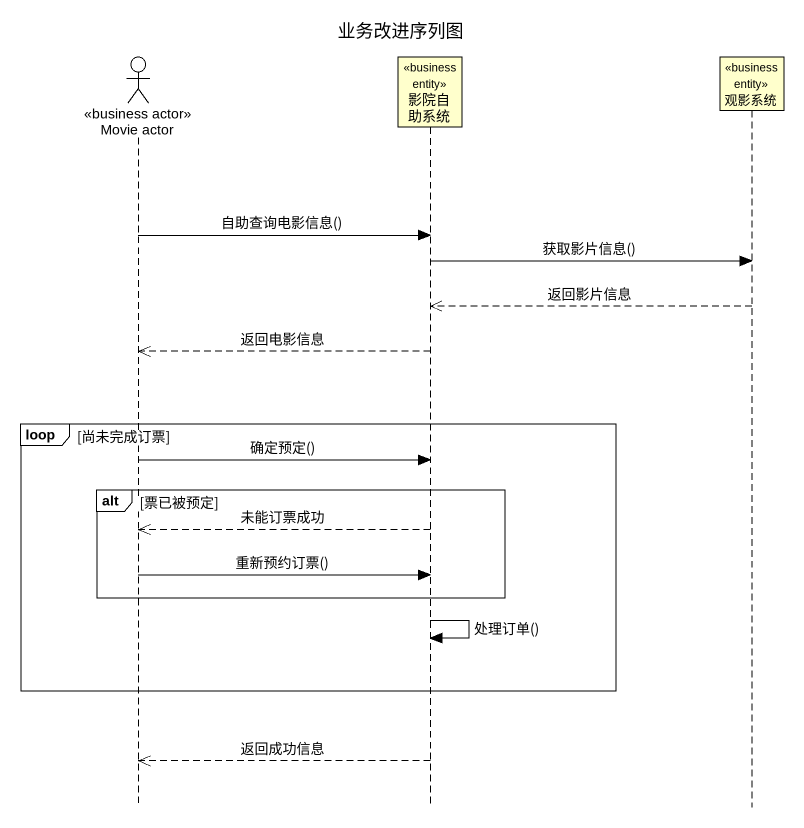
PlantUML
@startuml
title 业务改进序列图
hide footbox
actor "Movie actor" as Movie_actor <<business actor>>
participant 影院自助系统 <<business entity>>
participant 观影系统 <<business entity>>

Movie_actor -> 影院自助系统 : 自助查询电影信息()
影院自助系统 -> 观影系统 : 获取影片信息()
观影系统 -->> 影院自助系统 : 返回影片信息
影院自助系统 -->> Movie_actor : 返回电影信息
loop 尚未完成订票
  Movie_actor -> 影院自助系统 : 确定预定()
  alt 票已被预定
    影院自助系统 -->> Movie_actor : 未能订票成功
    Movie_actor -> 影院自助系统 : 重新预约订票()
  end
  影院自助系统 -> 影院自助系统 : 处理订单()
end
影院自助系统 -->> Movie_actor : 返回成功信息
@enduml
